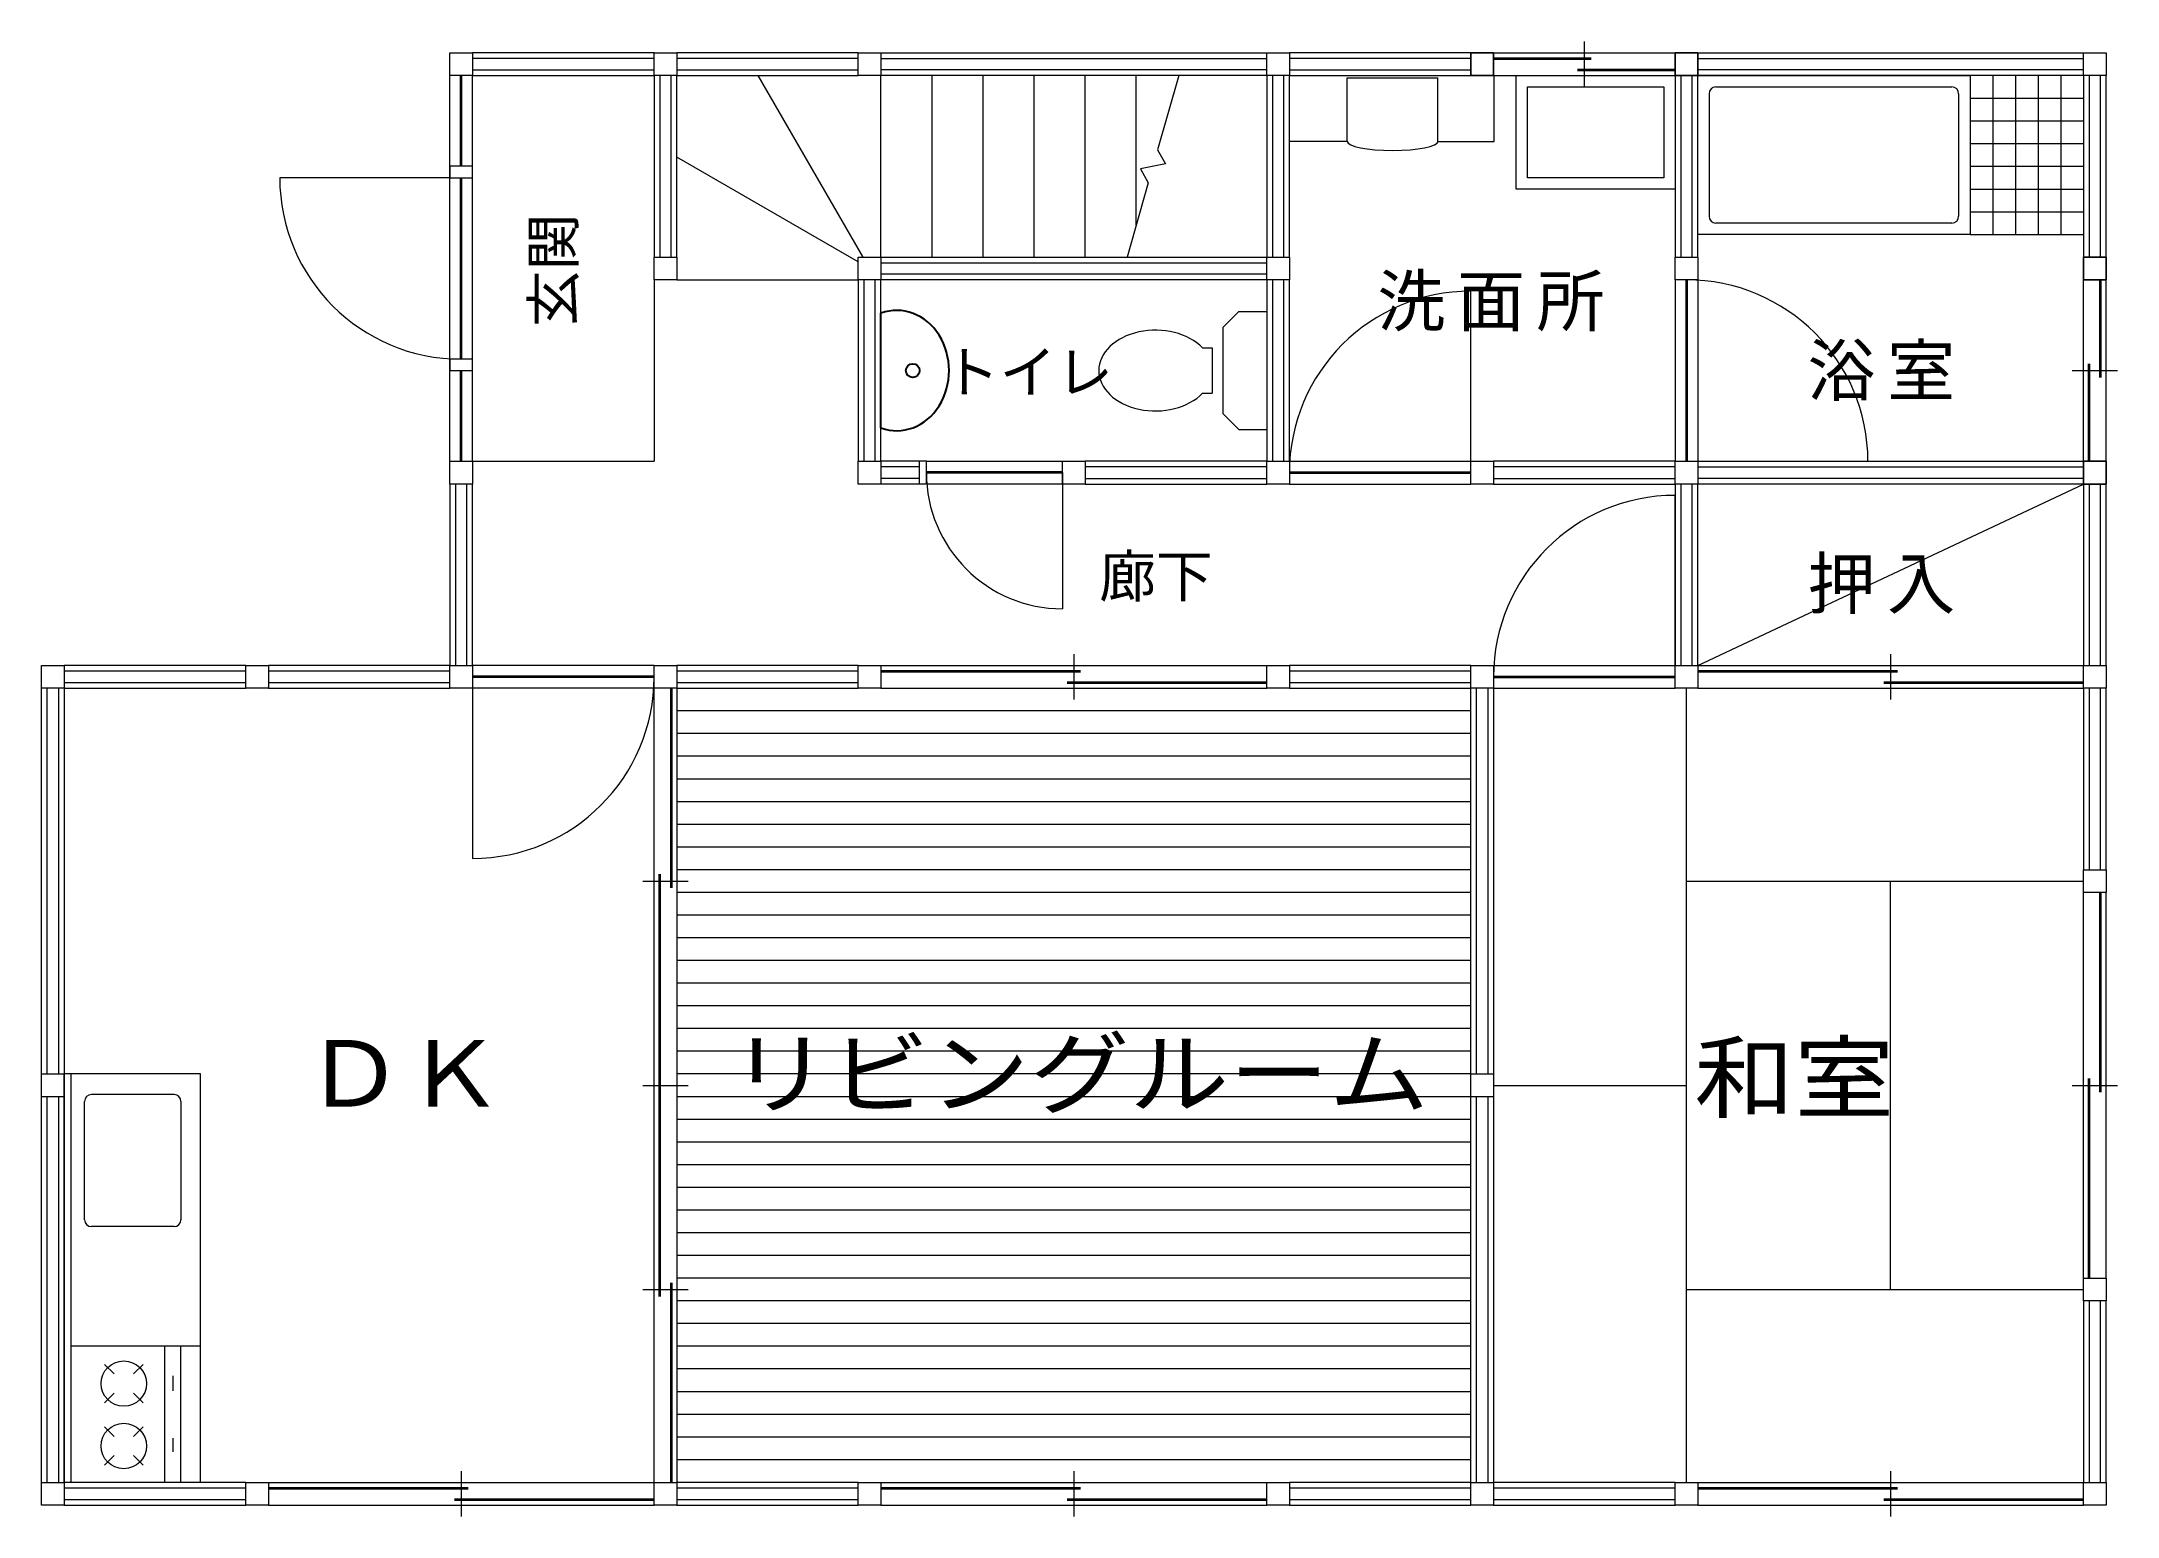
# Model space of a CAD drawing. Units: millimetres at full size, sheet at 1:100. Extents: x 9850 to 19000, y 4400 to 10900.
import ezdxf
from ezdxf.enums import TextEntityAlignment as Align

# ---------------------------------------------------------------- set-up
doc = ezdxf.new("R2010")
doc.units = ezdxf.units.MM
doc.header["$LTSCALE"] = 100
doc.layers.add('_0-0_', color=7, linetype='Continuous', lineweight=18)
doc.styles.add('ＭＳ ゴシック', font='')
doc.styles.get('ＭＳ ゴシック').set_extended_font_data('MS Gothic')

msp = doc.modelspace()

# ---------------------------------------------------------------- linework, layer by layer
at = {"layer": '_0-0_'}
for p, q in [((16650, 10900), (16650, 10700)), ((11650, 10850), (11750, 10850)), ((11650, 10750), (11650, 10850)), ((11650, 10750), (11650, 10850)), ((11650, 10850), (11750, 10850)), ((11750, 10850), (11750, 10750)), ((11750, 10850), (11750, 10750)), ((12550, 10850), (11750, 10850)), ((12550, 10825), (11750, 10825)), ((12550, 10750), (12550, 10850)), ((12550, 10850), (12650, 10850)), ((12550, 10750), (12550, 10850)), ((12550, 10850), (12650, 10850)), ((12550, 10750), (12550, 10850)), ((12550, 10850), (12650, 10850)), ((12650, 10850), (12650, 10750)), ((12650, 10850), (12650, 10750)), ((13450, 10850), (12650, 10850)), ((12650, 10850), (12650, 10750)), ((13450, 10825), (12650, 10825)), ((13450, 10750), (13450, 10850)), ((13450, 10850), (13550, 10850)), ((13450, 10750), (13450, 10850)), ((13450, 10850), (13550, 10850)), ((13550, 10850), (13550, 10750)), ((13550, 10850), (15250, 10850)), ((13550, 10850), (13550, 10750)), ((13550, 10825), (15250, 10825)), ((15250, 10750), (15250, 10850)), ((15250, 10850), (15350, 10850)), ((15250, 10750), (15250, 10850)), ((15250, 10850), (15350, 10850)), ((15250, 10750), (15250, 10850)), ((15250, 10850), (15350, 10850)), ((15350, 10850), (15350, 10750)), ((15350, 10850), (15350, 10750)), ((15350, 10850), (15350, 10750)), ((16150, 10850), (15350, 10850)), ((16150, 10825), (15350, 10825)), ((16150, 10750), (16150, 10850)), ((16150, 10850), (16250, 10850)), ((16150, 10850), (16150, 10750)), ((16250, 10850), (16150, 10850)), ((16250, 10850), (16250, 10750)), ((16250, 10750), (16250, 10850)), ((17050, 10750), (17050, 10850)), ((17050, 10850), (17150, 10850)), ((17050, 10750), (17050, 10850)), ((17050, 10850), (17150, 10850)), ((17050, 10850), (17050, 10750)), ((17150, 10850), (17050, 10850)), ((17150, 10850), (17150, 10750)), ((17150, 10850), (18850, 10850)), ((17150, 10850), (17150, 10750)), ((17150, 10750), (17150, 10850)), ((17150, 10825), (18850, 10825)), ((18850, 10750), (18850, 10850)), ((18850, 10850), (18950, 10850)), ((18850, 10750), (18850, 10850)), ((18850, 10850), (18950, 10850)), ((18950, 10850), (18950, 10750)), ((18950, 10850), (18950, 10750)), ((11750, 10750), (11650, 10750)), ((11750, 10750), (11650, 10750)), ((11750, 10775), (12550, 10775)), ((11750, 10750), (12550, 10750)), ((12550, 10750), (12550, 9950)), ((12650, 10750), (12550, 10750)), ((12650, 10750), (12550, 10750)), ((12650, 10750), (12550, 10750)), ((12575, 10750), (12575, 9950)), ((12625, 9950), (12625, 10750)), ((12650, 10775), (13450, 10775)), ((12650, 9950), (12650, 10750)), ((12650, 10750), (13450, 10750)), ((13550, 10750), (13450, 10750)), ((13550, 10750), (13450, 10750)), ((15250, 10775), (13550, 10775)), ((15250, 10750), (13550, 10750)), ((15350, 10750), (15250, 10750)), ((15350, 10750), (15250, 10750)), ((15250, 10750), (15250, 9950)), ((15350, 10750), (15250, 10750)), ((15275, 10750), (15275, 9950)), ((15325, 9950), (15325, 10750)), ((15350, 10775), (16150, 10775)), ((15350, 9950), (15350, 10750)), ((15350, 10750), (16150, 10750)), ((16250, 10750), (16150, 10750)), ((16150, 10750), (16250, 10750)), ((17150, 10750), (17050, 10750)), ((17150, 10750), (17050, 10750)), ((17050, 10750), (17050, 9950)), ((17050, 10750), (17150, 10750)), ((17075, 10750), (17075, 9950)), ((17125, 9950), (17125, 10750)), ((18850, 10775), (17150, 10775)), ((18850, 10750), (17150, 10750)), ((17150, 9950), (17150, 10750)), ((18950, 10750), (18850, 10750)), ((18950, 10750), (18850, 10750)), ((18850, 10750), (18850, 9950)), ((18875, 10750), (18875, 9950)), ((18925, 9950), (18925, 10750)), ((18950, 9950), (18950, 10750)), ((11750, 10350), (11650, 10350)), ((11650, 10350), (11650, 10300)), ((11750, 10300), (11750, 10350)), ((14693.8, 10339.6), (14728.2, 10277.9)), ((11650, 10300), (11750, 10300)), ((12550, 9850), (12550, 9950)), ((12550, 9950), (12650, 9950)), ((12650, 9950), (12650, 9850)), ((13450, 9850), (13450, 9950)), ((13450, 9950), (13550, 9950)), ((13450, 9850), (13450, 9950)), ((13450, 9950), (13550, 9950)), ((13550, 9950), (13550, 9850)), ((13550, 9950), (15250, 9950)), ((13550, 9950), (13550, 9850)), ((13550, 9925), (15250, 9925)), ((15250, 9850), (15250, 9950)), ((15250, 9950), (15350, 9950)), ((15250, 9850), (15250, 9950)), ((15250, 9950), (15350, 9950)), ((15250, 9850), (15250, 9950)), ((15250, 9950), (15350, 9950)), ((15350, 9950), (15350, 9850)), ((15350, 9950), (15350, 9850)), ((15350, 9950), (15350, 9850)), ((17050, 9850), (17050, 9950)), ((17050, 9950), (17150, 9950)), ((17050, 9950), (17150, 9950)), ((17050, 9850), (17050, 9950)), ((17150, 9950), (17150, 9850)), ((17150, 9950), (17150, 9850)), ((18850, 9850), (18850, 9950)), ((18850, 9950), (18950, 9950)), ((18950, 9950), (18850, 9950)), ((18850, 9950), (18850, 9850)), ((18950, 9950), (18950, 9850)), ((18950, 9850), (18950, 9950)), ((12650, 9850), (12550, 9850)), ((13550, 9850), (13450, 9850)), ((13550, 9850), (13450, 9850)), ((13450, 9850), (13450, 9050)), ((13475, 9850), (13475, 9050)), ((13525, 9050), (13525, 9850)), ((15250, 9875), (13550, 9875)), ((15250, 9850), (13550, 9850)), ((13550, 9050), (13550, 9850)), ((15350, 9850), (15250, 9850)), ((15350, 9850), (15250, 9850)), ((15350, 9850), (15250, 9850)), ((15250, 9850), (15250, 9050)), ((15275, 9850), (15275, 9050)), ((15325, 9050), (15325, 9850)), ((15350, 9050), (15350, 9850)), ((17150, 9850), (17050, 9850)), ((17150, 9850), (17050, 9850)), ((18950, 9850), (18850, 9850)), ((18850, 9850), (18950, 9850)), ((11750, 9500), (11650, 9500)), ((11650, 9500), (11650, 9450)), ((11650, 9450), (11750, 9450)), ((11750, 9450), (11750, 9500)), ((18800, 9450), (19000, 9450)), ((11650, 8950), (11650, 9050)), ((11650, 9050), (11750, 9050)), ((11650, 8950), (11650, 9050)), ((11650, 9050), (11750, 9050)), ((11750, 9050), (11750, 8950)), ((11750, 9050), (11750, 8950)), ((13450, 8950), (13450, 9050)), ((13450, 9050), (13550, 9050)), ((13450, 8950), (13450, 9050)), ((13450, 9050), (13550, 9050)), ((13550, 9050), (13550, 8950)), ((13550, 9050), (13550, 8950)), ((13720, 9050), (13550, 9050)), ((13720, 9025), (13550, 9025)), ((13720, 8975), (13550, 8975)), ((13720, 8950), (13720, 9050)), ((13750, 9050), (13720, 9050)), ((13750, 8950), (13750, 9050)), ((14350, 8950), (14350, 9050)), ((14350, 9050), (14450, 9050)), ((14350, 8950), (14350, 9050)), ((14350, 9050), (14450, 9050)), ((14450, 9050), (14450, 8950)), ((15250, 9050), (14450, 9050)), ((14450, 9050), (14450, 8950)), ((15250, 9025), (14450, 9025)), ((14450, 8975), (15250, 8975)), ((15250, 8950), (15250, 9050)), ((15250, 9050), (15350, 9050)), ((15250, 8950), (15250, 9050)), ((15250, 9050), (15350, 9050)), ((15250, 8950), (15250, 9050)), ((15250, 9050), (15350, 9050)), ((15350, 9050), (15350, 8950)), ((15350, 9050), (15350, 8950)), ((15350, 9050), (15350, 8950)), ((16150, 8950), (16150, 9050)), ((16150, 9050), (16250, 9050)), ((16150, 8950), (16150, 9050)), ((16150, 9050), (16250, 9050)), ((16250, 9050), (16250, 8950)), ((17050, 9050), (16250, 9050)), ((16250, 9050), (16250, 8950)), ((17050, 9025), (16250, 9025)), ((16250, 8975), (17050, 8975)), ((17050, 8950), (17050, 9050)), ((17050, 9050), (17150, 9050)), ((17050, 8950), (17050, 9050)), ((17050, 9050), (17150, 9050)), ((17050, 8950), (17050, 9050)), ((17050, 9050), (17150, 9050)), ((17050, 9050), (17150, 9050)), ((17050, 8950), (17050, 9050)), ((17150, 9050), (17150, 8950)), ((17150, 9050), (18850, 9050)), ((17150, 9050), (17150, 8950)), ((17150, 9050), (17150, 8950)), ((17150, 9050), (17150, 8950)), ((17150, 9025), (18850, 9025)), ((18850, 8975), (17150, 8975)), ((18850, 8950), (18850, 9050)), ((18850, 9050), (18950, 9050)), ((18850, 8950), (18850, 9050)), ((18850, 9050), (18950, 9050)), ((18950, 9050), (18850, 9050)), ((18850, 9050), (18850, 8950)), ((18950, 9050), (18950, 8950)), ((18950, 9050), (18950, 8950)), ((18950, 8950), (18950, 9050)), ((11750, 8950), (11650, 8950)), ((11650, 8950), (11650, 8150)), ((11750, 8950), (11650, 8950)), ((11675, 8950), (11675, 8150)), ((11725, 8150), (11725, 8950)), ((11750, 8150), (11750, 8950)), ((13550, 8950), (13450, 8950)), ((13550, 8950), (13450, 8950)), ((13720, 8950), (13550, 8950)), ((13750, 8950), (13720, 8950)), ((14450, 8950), (14350, 8950)), ((14450, 8950), (14350, 8950)), ((14450, 8950), (15250, 8950)), ((15350, 8950), (15250, 8950)), ((15350, 8950), (15250, 8950)), ((15350, 8950), (15250, 8950)), ((16250, 8950), (16150, 8950)), ((16250, 8950), (16150, 8950)), ((16250, 8950), (17050, 8950)), ((17150, 8950), (17050, 8950)), ((17150, 8950), (17050, 8950)), ((17050, 8950), (17050, 8150)), ((17150, 8950), (17050, 8950)), ((17150, 8950), (17050, 8950)), ((17075, 8950), (17075, 8150)), ((17125, 8150), (17125, 8950)), ((18850, 8950), (17150, 8950)), ((17150, 8150), (17150, 8950)), ((18950, 8950), (18850, 8950)), ((18950, 8950), (18850, 8950)), ((18850, 8950), (18850, 8150)), ((18850, 8950), (18950, 8950)), ((18875, 8950), (18875, 8150)), ((18925, 8150), (18925, 8950)), ((18950, 8150), (18950, 8950)), ((9850, 8050), (9850, 8150)), ((9850, 8150), (9950, 8150)), ((9850, 8050), (9850, 8150)), ((9850, 8150), (9950, 8150)), ((9950, 8150), (9950, 8050)), ((10750, 8150), (9950, 8150)), ((9950, 8150), (9950, 8050)), ((10750, 8050), (10750, 8150)), ((10750, 8150), (10850, 8150)), ((10750, 8050), (10750, 8150)), ((10750, 8150), (10850, 8150)), ((10850, 8150), (10850, 8050)), ((10850, 8150), (10850, 8050)), ((11650, 8150), (10850, 8150)), ((11650, 8050), (11650, 8150)), ((11650, 8150), (11750, 8150)), ((11650, 8050), (11650, 8150)), ((11650, 8150), (11750, 8150)), ((11650, 8050), (11650, 8150)), ((11650, 8150), (11750, 8150)), ((11750, 8150), (11750, 8050)), ((11750, 8150), (11750, 8050)), ((11750, 8150), (11750, 8050)), ((12550, 8050), (12550, 8150)), ((12550, 8150), (12650, 8150)), ((12550, 8050), (12550, 8150)), ((12550, 8150), (12650, 8150)), ((12550, 8050), (12550, 8150)), ((12550, 8150), (12650, 8150)), ((12650, 8150), (12650, 8050)), ((13450, 8150), (12650, 8150)), ((12650, 8150), (12650, 8050)), ((12650, 8150), (12650, 8050)), ((13450, 8050), (13450, 8150)), ((13450, 8150), (13550, 8150)), ((13450, 8050), (13450, 8150)), ((13450, 8150), (13550, 8150)), ((13550, 8150), (13550, 8050)), ((13550, 8150), (13550, 8050)), ((14400, 8200), (14400, 8000)), ((15250, 8050), (15250, 8150)), ((15250, 8150), (15350, 8150)), ((15250, 8050), (15250, 8150)), ((15250, 8150), (15350, 8150)), ((15350, 8150), (15350, 8050)), ((16150, 8150), (15350, 8150)), ((15350, 8150), (15350, 8050)), ((16150, 8050), (16150, 8150)), ((16150, 8150), (16250, 8150)), ((16150, 8050), (16150, 8150)), ((16150, 8150), (16250, 8150)), ((16150, 8050), (16150, 8150)), ((16150, 8150), (16250, 8150)), ((16250, 8150), (16250, 8050)), ((16250, 8150), (16250, 8050)), ((16250, 8150), (16250, 8050)), ((17050, 8050), (17050, 8150)), ((17050, 8150), (17150, 8150)), ((17050, 8050), (17050, 8150)), ((17050, 8150), (17150, 8150)), ((17050, 8050), (17050, 8150)), ((17050, 8150), (17150, 8150)), ((17150, 8150), (17150, 8050)), ((17150, 8150), (17150, 8050)), ((17150, 8150), (17150, 8050)), ((18000, 8200), (18000, 8000)), ((18850, 8050), (18850, 8150)), ((18850, 8150), (18950, 8150)), ((18850, 8050), (18850, 8150)), ((18850, 8150), (18950, 8150)), ((18850, 8050), (18850, 8150)), ((18850, 8150), (18950, 8150)), ((18950, 8150), (18950, 8050)), ((18950, 8150), (18950, 8050)), ((18950, 8150), (18950, 8050)), ((10750, 8125), (9950, 8125)), ((9950, 8075), (10750, 8075)), ((11650, 8125), (10850, 8125)), ((10850, 8075), (11650, 8075)), ((13450, 8125), (12650, 8125)), ((12650, 8075), (13450, 8075)), ((16150, 8125), (15350, 8125)), ((15350, 8075), (16150, 8075)), ((9950, 8050), (9850, 8050)), ((9950, 8050), (9850, 8050)), ((9850, 6350), (9850, 8050)), ((9875, 6350), (9875, 8050)), ((9925, 8050), (9925, 6350)), ((9950, 8050), (10750, 8050)), ((9950, 8050), (9950, 6350)), ((10850, 8050), (10750, 8050)), ((10850, 8050), (10750, 8050)), ((10850, 8050), (11650, 8050)), ((11750, 8050), (11650, 8050)), ((11750, 8050), (11650, 8050)), ((11750, 8050), (11650, 8050)), ((12650, 8050), (12550, 8050)), ((12650, 8050), (12550, 8050)), ((12650, 8050), (12550, 8050)), ((12650, 8050), (13450, 8050)), ((13550, 8050), (13450, 8050)), ((13550, 8050), (13450, 8050)), ((15350, 8050), (15250, 8050)), ((15350, 8050), (15250, 8050)), ((15350, 8050), (16150, 8050)), ((16250, 8050), (16150, 8050)), ((16150, 6350), (16150, 8050)), ((16250, 8050), (16150, 8050)), ((16250, 8050), (16150, 8050)), ((16175, 6350), (16175, 8050)), ((16225, 8050), (16225, 6350)), ((16250, 8050), (16250, 6350)), ((17150, 8050), (17050, 8050)), ((17150, 8050), (17050, 8050)), ((17150, 8050), (17050, 8050)), ((18950, 8050), (18850, 8050)), ((18950, 8050), (18850, 8050)), ((18850, 8050), (18850, 7250)), ((18950, 8050), (18850, 8050)), ((18875, 8050), (18875, 7250)), ((18925, 7250), (18925, 8050)), ((18950, 7250), (18950, 8050)), ((18850, 7150), (18850, 7250)), ((18850, 7250), (18950, 7250)), ((18850, 7150), (18850, 7250)), ((18850, 7250), (18950, 7250)), ((18950, 7250), (18950, 7150)), ((18950, 7250), (18950, 7150)), ((12500, 7200), (12700, 7200)), ((18950, 7150), (18850, 7150)), ((18950, 7150), (18850, 7150)), ((9850, 6250), (9850, 6350)), ((9850, 6350), (9950, 6350)), ((9850, 6250), (9850, 6350)), ((9850, 6350), (9950, 6350)), ((9950, 6350), (9950, 6250)), ((9950, 6350), (9950, 6250)), ((16150, 6250), (16150, 6350)), ((16150, 6350), (16250, 6350)), ((16150, 6250), (16150, 6350)), ((16150, 6350), (16250, 6350)), ((16250, 6350), (16250, 6250)), ((16250, 6350), (16250, 6250)), ((9950, 6250), (9850, 6250)), ((9950, 6250), (9850, 6250)), ((9850, 4550), (9850, 6250)), ((9875, 4550), (9875, 6250)), ((9925, 6250), (9925, 4550)), ((9950, 6250), (9950, 4550)), ((12500, 6300), (12700, 6300)), ((16250, 6250), (16150, 6250)), ((16150, 4550), (16150, 6250)), ((16250, 6250), (16150, 6250)), ((16175, 4550), (16175, 6250)), ((16225, 6250), (16225, 4550)), ((16250, 6250), (16250, 4550)), ((18800, 6300), (19000, 6300)), ((12500, 5400), (12700, 5400)), ((18850, 5350), (18850, 5450)), ((18850, 5450), (18950, 5450)), ((18850, 5350), (18850, 5450)), ((18850, 5450), (18950, 5450)), ((18950, 5450), (18950, 5350)), ((18950, 5450), (18950, 5350)), ((18950, 5350), (18850, 5350)), ((18850, 5350), (18850, 4550)), ((18950, 5350), (18850, 5350)), ((18875, 5350), (18875, 4550)), ((18925, 4550), (18925, 5350)), ((18950, 4550), (18950, 5350)), ((11700, 4600), (11700, 4400)), ((14400, 4600), (14400, 4400)), ((18000, 4600), (18000, 4400)), ((9850, 4450), (9850, 4550)), ((9850, 4550), (9950, 4550)), ((9850, 4450), (9850, 4550)), ((9850, 4550), (9950, 4550)), ((9950, 4550), (9950, 4450)), ((10750, 4550), (9950, 4550)), ((9950, 4550), (9950, 4450)), ((10750, 4525), (9950, 4525)), ((10750, 4450), (10750, 4550)), ((10750, 4550), (10850, 4550)), ((10750, 4450), (10750, 4550)), ((10750, 4550), (10850, 4550)), ((10850, 4550), (10850, 4450)), ((10850, 4550), (10850, 4450)), ((12550, 4450), (12550, 4550)), ((12550, 4550), (12650, 4550)), ((12550, 4450), (12550, 4550)), ((12550, 4550), (12650, 4550)), ((12550, 4450), (12550, 4550)), ((12550, 4550), (12650, 4550)), ((12650, 4550), (12650, 4450)), ((13450, 4550), (12650, 4550)), ((12650, 4550), (12650, 4450)), ((12650, 4550), (12650, 4450)), ((13450, 4525), (12650, 4525)), ((13450, 4450), (13450, 4550)), ((13450, 4550), (13550, 4550)), ((13450, 4450), (13450, 4550)), ((13450, 4550), (13550, 4550)), ((13550, 4550), (13550, 4450)), ((13550, 4550), (13550, 4450)), ((15250, 4450), (15250, 4550)), ((15250, 4550), (15350, 4550)), ((15250, 4450), (15250, 4550)), ((15250, 4550), (15350, 4550)), ((15350, 4550), (15350, 4450)), ((16150, 4550), (15350, 4550)), ((15350, 4550), (15350, 4450)), ((16150, 4525), (15350, 4525)), ((16150, 4450), (16150, 4550)), ((16150, 4550), (16250, 4550)), ((16150, 4450), (16150, 4550)), ((16150, 4550), (16250, 4550)), ((16150, 4450), (16150, 4550)), ((16150, 4550), (16250, 4550)), ((16250, 4550), (16250, 4450)), ((16250, 4550), (16250, 4450)), ((16250, 4550), (16250, 4450)), ((17050, 4550), (16250, 4550)), ((17050, 4525), (16250, 4525)), ((17050, 4450), (17050, 4550)), ((17050, 4550), (17150, 4550)), ((17050, 4450), (17050, 4550)), ((17050, 4550), (17150, 4550)), ((17150, 4550), (17150, 4450)), ((17150, 4550), (17150, 4450)), ((18850, 4450), (18850, 4550)), ((18850, 4550), (18950, 4550)), ((18850, 4450), (18850, 4550)), ((18850, 4550), (18950, 4550)), ((18950, 4550), (18950, 4450)), ((18950, 4550), (18950, 4450)), ((9950, 4450), (9850, 4450)), ((9950, 4450), (9850, 4450)), ((9950, 4475), (10750, 4475)), ((9950, 4450), (10750, 4450)), ((10850, 4450), (10750, 4450)), ((10850, 4450), (10750, 4450)), ((12650, 4450), (12550, 4450)), ((12650, 4450), (12550, 4450)), ((12650, 4450), (12550, 4450)), ((12650, 4475), (13450, 4475)), ((12650, 4450), (13450, 4450)), ((13550, 4450), (13450, 4450)), ((13550, 4450), (13450, 4450)), ((15350, 4450), (15250, 4450)), ((15350, 4450), (15250, 4450)), ((15350, 4475), (16150, 4475)), ((15350, 4450), (16150, 4450)), ((16250, 4450), (16150, 4450)), ((16250, 4450), (16150, 4450)), ((16250, 4450), (16150, 4450)), ((16250, 4475), (17050, 4475)), ((16250, 4450), (17050, 4450)), ((17150, 4450), (17050, 4450)), ((17150, 4450), (17050, 4450)), ((18950, 4450), (18850, 4450)), ((18950, 4450), (18850, 4450))]:
    msp.add_line(p, q, dxfattribs=at)
at = {"layer": '_0-0_', "color": 4, "lineweight": 9}
for p, q in [((16250, 10850), (17050, 10850)), ((11650, 9050), (11650, 10750)), ((11750, 9050), (11750, 10750)), ((13471.1, 9950), (13009.3, 10750)), ((13550, 9950), (13550, 10750)), ((13775, 9950), (13775, 10750)), ((14000, 9950), (14000, 10750)), ((14225, 9950), (14225, 10750)), ((14450, 9950), (14450, 10750)), ((14675, 10090.3), (14675, 10750)), ((14862.2, 10750), (14769.2, 10422.2)), ((15604.8, 10460), (15604.8, 10740)), ((15604.8, 10740), (16004.8, 10740)), ((16004.8, 10460), (16004.8, 10740)), ((16250, 10750), (17050, 10750)), ((16252.2, 10460), (16252.2, 10750)), ((16350, 10750), (17050, 10750)), ((16350, 10250), (16350, 10750)), ((17050, 10750), (17050, 10250)), ((17150, 10050), (17150, 10750)), ((17150, 10750), (18350, 10750)), ((18350, 10750), (18350, 10050)), ((18450, 10750), (18450, 10050)), ((18550, 10750), (18550, 10050)), ((18650, 10750), (18650, 10050)), ((18750, 10750), (18750, 10050)), ((16400, 10700), (17000, 10700)), ((16400, 10300), (16400, 10700)), ((17000, 10700), (17000, 10300)), ((17200, 10670), (17200, 10130)), ((17230, 10700), (18270, 10700)), ((18300, 10670), (18300, 10130)), ((18350, 10650), (18850, 10650)), ((18350, 10550), (18850, 10550)), ((15604.8, 10460), (15350, 10460)), ((16004.8, 10460), (16252.2, 10460)), ((18350, 10450), (18850, 10450)), ((13450, 9928.9), (12650, 10390.7)), ((14803.6, 10360.4), (14693.8, 10339.6)), ((14769.2, 10422.2), (14803.6, 10360.4)), ((18350, 10350), (18850, 10350)), ((11650, 10300), (10900, 10300)), ((14728.2, 10277.9), (14635.2, 9950)), ((17050, 10250), (16350, 10250)), ((17000, 10300), (16400, 10300)), ((18350, 10250), (18850, 10250)), ((18270, 10100), (17230, 10100)), ((18350, 10150), (18850, 10150)), ((18350, 10050), (17150, 10050)), ((18350, 10050), (18850, 10050)), ((12550, 9850), (12550, 9050)), ((12650, 9850), (13450, 9850)), ((16150, 9050), (16150, 9800)), ((17050, 9850), (17050, 9050)), ((17150, 9850), (17150, 9050)), ((18850, 9050), (18850, 9850)), ((18950, 9050), (18950, 9850)), ((15127, 9710), (15057, 9640)), ((15127, 9710), (15250, 9710)), ((15250, 9710), (15250, 9190)), ((15057, 9640), (15057, 9260)), ((14966.9, 9550), (15010, 9550)), ((15010, 9550), (15010, 9350)), ((14966.9, 9350), (15010, 9350)), ((15057, 9260), (15127, 9190)), ((15127, 9190), (15250, 9190)), ((11750, 9050), (12550, 9050)), ((13750, 9050), (14350, 9050)), ((14350, 9000), (14350, 8400)), ((15350, 9050), (16150, 9050)), ((17150, 9050), (17900, 9050)), ((14350, 8950), (13750, 8950)), ((15350, 8950), (16150, 8950)), ((17050, 8150), (17050, 8900)), ((17150, 8150), (18850, 8950)), ((12550, 8150), (11750, 8150)), ((13550, 8150), (15250, 8150)), ((16250, 8150), (17050, 8150)), ((17150, 8150), (18850, 8150)), ((12550, 8050), (11750, 8050)), ((11750, 8050), (11750, 7300)), ((12550, 4550), (12550, 8050)), ((12650, 8050), (12650, 4550)), ((13550, 8050), (15250, 8050)), ((16250, 8050), (17050, 8050)), ((17100, 4550), (17100, 8050)), ((17150, 8050), (18850, 8050)), ((16150, 7950), (12650, 7950)), ((16150, 7850), (12650, 7850)), ((16150, 7750), (12650, 7750)), ((16150, 7650), (12650, 7650)), ((16150, 7550), (12650, 7550)), ((16150, 7450), (12650, 7450)), ((16150, 7350), (12650, 7350)), ((16150, 7250), (12650, 7250)), ((16150, 7150), (12650, 7150)), ((17100, 7200), (18850, 7200)), ((18000, 5400), (18000, 7200)), ((18850, 5450), (18850, 7150)), ((18950, 5450), (18950, 7150)), ((16150, 7050), (12650, 7050)), ((16150, 6950), (12650, 6950)), ((16150, 6850), (12650, 6850)), ((16150, 6750), (12650, 6750)), ((16150, 6650), (12650, 6650)), ((16150, 6550), (12650, 6550)), ((16150, 6450), (12650, 6450)), ((9950, 4550), (9950, 6350)), ((10550, 6350), (9950, 6350)), ((9980, 4550), (9980, 6350)), ((10550, 4550), (10550, 6350)), ((16150, 6350), (12650, 6350)), ((10039.8, 5707.3), (10039.8, 6228.9)), ((10434.3, 6258.9), (10069.8, 6258.9)), ((10464.3, 6228.9), (10464.3, 5707.3)), ((16150, 6250), (12650, 6250)), ((16250, 6300), (17100, 6300)), ((16150, 6150), (12650, 6150)), ((16150, 6050), (12650, 6050)), ((16150, 5950), (12650, 5950)), ((16150, 5850), (12650, 5850)), ((10434.3, 5677.3), (10069.8, 5677.3)), ((16150, 5750), (12650, 5750)), ((16150, 5650), (12650, 5650)), ((16150, 5550), (12650, 5550)), ((16150, 5450), (12650, 5450)), ((17100, 5400), (18850, 5400)), ((16150, 5350), (12650, 5350)), ((16150, 5250), (12650, 5250)), ((10550, 5150), (9980, 5150)), ((10393.5, 4550), (10393.5, 5150)), ((10464.3, 4550), (10464.3, 5150)), ((16150, 5150), (12650, 5150)), ((10127.9, 5070.4), (10170.3, 5028)), ((10255.2, 5028), (10297.6, 5070.4)), ((16150, 5050), (12650, 5050)), ((10127.9, 4900.7), (10170.3, 4943.1)), ((10255.2, 4943.1), (10297.6, 4900.7)), ((10428.4, 5020), (10428.4, 4954.1)), ((16150, 4950), (12650, 4950)), ((16150, 4850), (12650, 4850)), ((10127.9, 4795.3), (10170.3, 4752.9)), ((10297.6, 4795.3), (10255.2, 4752.9)), ((10170.3, 4668), (10127.9, 4625.6)), ((10255.2, 4668), (10297.6, 4625.6)), ((10428.4, 4744.4), (10428.4, 4684.4)), ((16150, 4750), (12650, 4750)), ((16150, 4650), (12650, 4650)), ((10550, 4550), (9950, 4550)), ((10850, 4550), (12550, 4550)), ((13550, 4550), (15250, 4550)), ((17150, 4550), (18850, 4550)), ((10850, 4450), (12550, 4450)), ((13550, 4450), (15250, 4450)), ((17150, 4450), (18850, 4450))]:
    msp.add_line(p, q, dxfattribs=at)
at = {"layer": '_0-0_', "color": 2, "lineweight": 35}
for p, q in [((16250, 10825), (16680, 10825)), ((11700, 10350), (11700, 10750)), ((16620, 10775), (17050, 10775)), ((11700, 9500), (11700, 10300)), ((11700, 9500), (11700, 10300)), ((17100, 9850), (17100, 9050)), ((18925, 9420), (18925, 9850)), ((11700, 9050), (11700, 9450)), ((11700, 9050), (11700, 9450)), ((18875, 9050), (18875, 9480)), ((14350, 9000), (13750, 9000)), ((15350, 9000), (16150, 9000)), ((12550, 8100), (11750, 8100)), ((13550, 8125), (14430, 8125)), ((14370, 8075), (15250, 8075)), ((16250, 8100), (17050, 8100)), ((17150, 8125), (18030, 8125)), ((17970, 8075), (18850, 8075)), ((12625, 8050), (12625, 7170)), ((12575, 6300), (12575, 7230)), ((18925, 6270), (18925, 7150)), ((18875, 5450), (18875, 6330)), ((12575, 5370), (12575, 6300)), ((12625, 5430), (12625, 4550)), ((10850, 4525), (11730, 4525)), ((13550, 4525), (14430, 4525)), ((17150, 4525), (18030, 4525)), ((11670, 4475), (12550, 4475)), ((14370, 4475), (15250, 4475)), ((17970, 4475), (18850, 4475))]:
    msp.add_line(p, q, dxfattribs=at)
at = {"layer": '_0-0_', "color": 3, "lineweight": 25}
msp.add_line((13550, 9197.6), (13550, 9702.4), dxfattribs=at)
msp.add_circle((13690, 9450), 30, dxfattribs=at)
at = {"layer": '_0-0_', "color": 4, "lineweight": 9}
for centre in [(10212.7, 4985.6), (10212.7, 4710.5)]:
    msp.add_circle(centre, 100, dxfattribs=at)
for centre, radius, start, end in [((17230, 10670), 30, 90, 180), ((18270, 10670), 30, 0, 90), ((11700, 10300), 800, 180, 270), ((17230, 10130), 30, 180, 270), ((18270, 10130), 30, 270, 0), ((16150, 9000), 800, 90, 180), ((17100, 9050), 800, 0, 90), ((14350, 9000), 600, 180, 270), ((17050, 8100), 800, 90, 180), ((11750, 8100), 800, 270, 0), ((10069.8, 6228.9), 30, 90, 180), ((10434.3, 6228.9), 30, 0, 90), ((10069.8, 5707.3), 30, 180, 270), ((10434.3, 5707.3), 30, 270, 0)]:
    msp.add_arc(centre, radius, start, end, dxfattribs=at)
for centre, major_axis, ratio, start_param, end_param in [((15804.8, 10460), (200, 0), 0.2, 3.141593, 6.283185), ((14760, 9450), (250, 0), 0.712, 0.595979, 5.687206)]:
    msp.add_ellipse(centre, major_axis=major_axis, ratio=ratio, start_param=start_param, end_param=end_param, dxfattribs=at)
at = {"layer": '_0-0_', "color": 3, "lineweight": 25}
msp.add_ellipse((13620, 9450), major_axis=(0, 265), ratio=0.8679, start_param=2.83234, end_param=6.592439, dxfattribs=at)

# ---------------------------------------------------------------- texts
at = {"layer": '_0-0_', "color": 4, "style": 'ＭＳ ゴシック'}
msp.add_text('玄関', height=183.3, rotation=90, dxfattribs=at).set_placement((12252.1, 9641.8), align=Align.BOTTOM_LEFT)
for s, p in [('トイレ', (13822.5, 9297.1)), ('廊下', (14511.9, 8397))]:
    msp.add_text(s, height=183.3, dxfattribs=at).set_placement(p, align=Align.BOTTOM_LEFT)
at = {"layer": '_0-0_', "style": 'ＭＳ ゴシック', "width": 1.1}
for s, p in [('ＤＫ', (11007.2, 6118)), ('リビングルーム', (12884, 6118)), ('和室', (17135.6, 6098.8))]:
    msp.add_text(s, height=293.3, dxfattribs=at).set_placement(p, align=Align.BOTTOM_LEFT)
at = {"layer": '_0-0_', "char_height": 219.9, "attachment_point": 7, "style": 'ＭＳ ゴシック'}
for s, insert in [('\\T1.17;洗面所', (15737.6, 9622.6)), ('\\T1.17;浴室', (17633.6, 9316.2)), ('\\T1.17;押入', (17633.6, 8377.8))]:
    msp.add_mtext(s, dxfattribs=dict(at, insert=insert))

doc.saveas('drawing.dxf')
